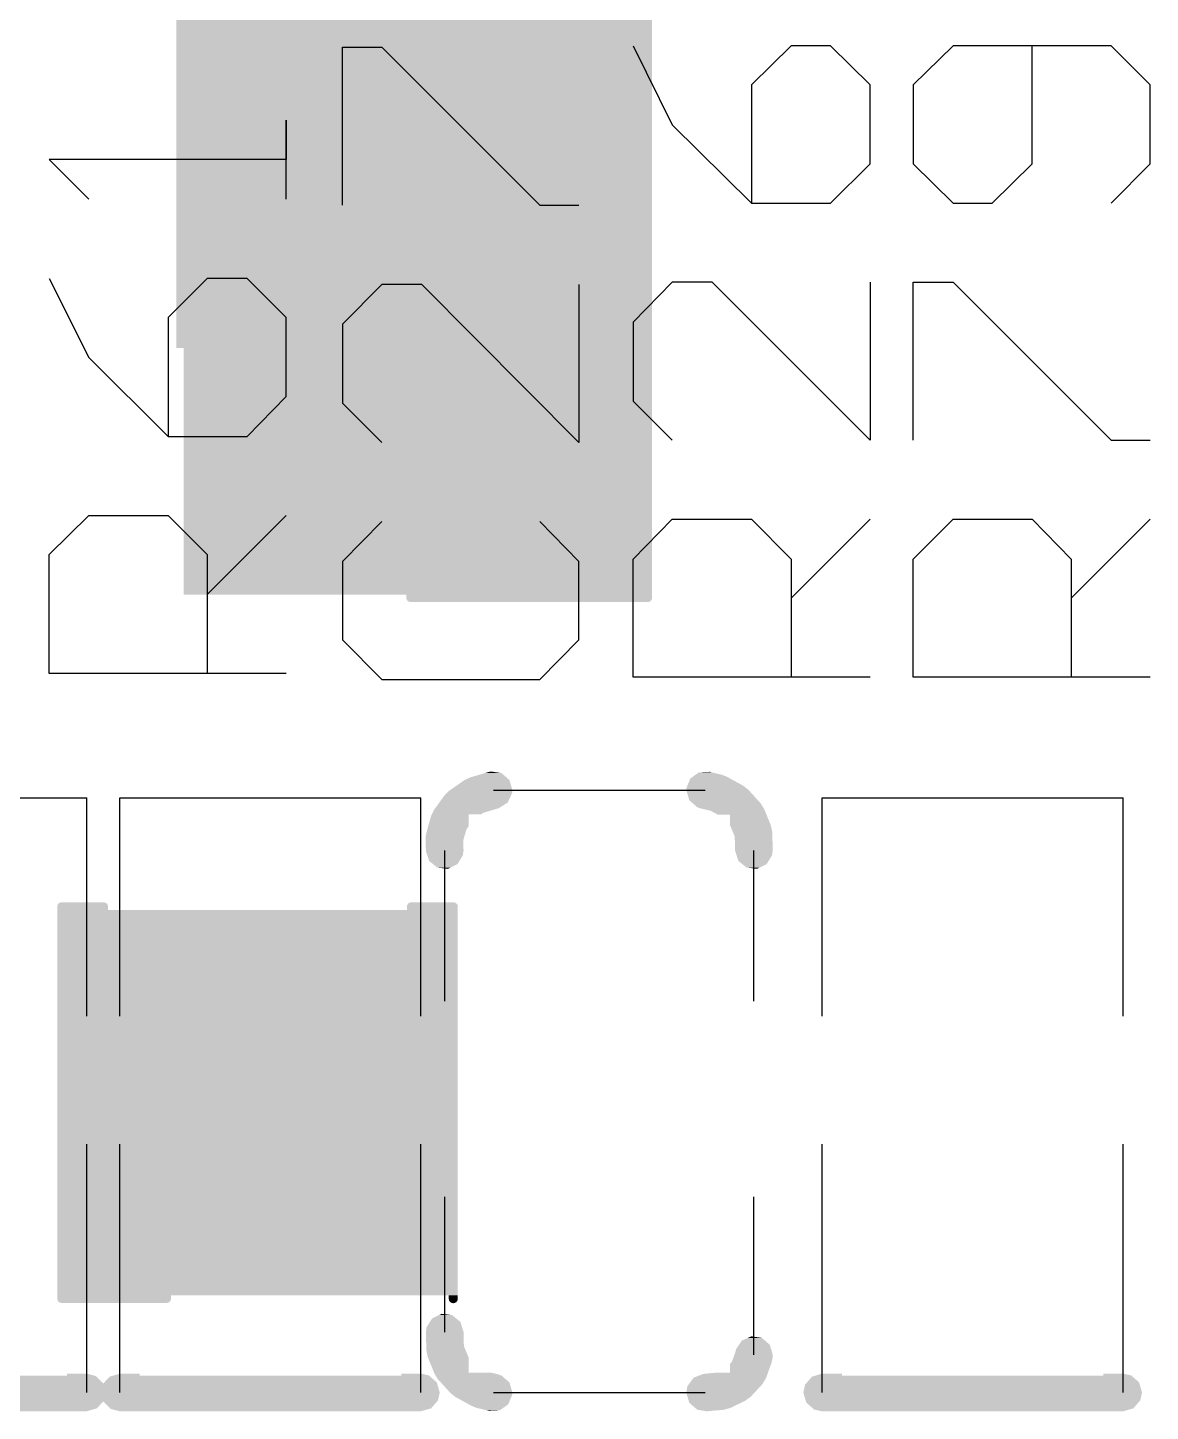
# Model space of a CAD drawing. Extents: x 0 to 3.48, y -0.08 to 2.34.
# Drawn here: x 1.3784 to 1.5275, y 0.239 to 0.4228 of the extents above; entities that cross this region are included whole.
import ezdxf

# ---------------------------------------------------------------- set-up
doc = ezdxf.new("R2010")
doc.units = 0
doc.layers.add('GBS', color=7, linetype='Continuous')
doc.layers.add('GTO', color=7, linetype='Continuous')

msp = doc.modelspace()

# ---------------------------------------------------------------- linework, layer by layer
at = {"layer": 'GBS'}
for points in [[(1.3981, 0.38026), (1.3981, 0.4497), (1.4613, 0.38026), (1.4613, 0.4497)], [(1.3991, 0.38025), (1.39909, 0.38026), (1.4613, 0.38025), (1.4613, 0.38026)], [(1.3991, 0.34751), (1.3991, 0.38025), (1.4613, 0.34751), (1.4613, 0.38025)], [(1.3991, 0.3475), (1.3991, 0.34751), (1.4613, 0.3475), (1.4613, 0.34751)], [(1.42867, 0.34749), (1.42867, 0.3475), (1.4613, 0.34749), (1.4613, 0.3475)], [(1.42867, 0.34706), (1.42867, 0.34749), (1.4613, 0.34706), (1.4613, 0.34749)], [(1.42868, 0.34701), (1.42868, 0.34706), (1.4613, 0.34701), (1.4613, 0.34706)], [(1.42868, 0.34697), (1.42868, 0.34701), (1.46129, 0.34697), (1.4613, 0.34701)], [(1.42868, 0.34696), (1.42868, 0.34697), (1.46129, 0.34696), (1.46129, 0.34697)], [(1.42869, 0.34692), (1.42868, 0.34696), (1.46128, 0.34692), (1.46129, 0.34696)], [(1.42871, 0.34687), (1.42869, 0.34692), (1.46127, 0.34687), (1.46128, 0.34692)], [(1.42873, 0.34683), (1.42871, 0.34687), (1.46125, 0.34683), (1.46127, 0.34687)], [(1.42873, 0.34682), (1.42873, 0.34683), (1.46125, 0.34682), (1.46125, 0.34683)], [(1.42875, 0.34678), (1.42873, 0.34682), (1.46123, 0.34678), (1.46125, 0.34682)], [(1.42878, 0.34674), (1.42875, 0.34678), (1.4612, 0.34674), (1.46123, 0.34678)], [(1.42881, 0.3467), (1.42878, 0.34674), (1.46117, 0.3467), (1.4612, 0.34674)], [(1.42884, 0.34667), (1.42881, 0.3467), (1.46114, 0.34667), (1.46117, 0.3467)], [(1.42884, 0.34666), (1.42884, 0.34667), (1.46114, 0.34666), (1.46114, 0.34667)], [(1.42887, 0.34663), (1.42884, 0.34666), (1.4611, 0.34663), (1.46114, 0.34666)], [(1.42891, 0.3466), (1.42888, 0.34663), (1.46106, 0.3466), (1.4611, 0.34663)], [(1.42895, 0.34658), (1.42892, 0.3466), (1.46102, 0.34658), (1.46106, 0.3466)], [(1.429, 0.34655), (1.42896, 0.34658), (1.46098, 0.34655), (1.46102, 0.34658)], [(1.42904, 0.34653), (1.429, 0.34655), (1.46093, 0.34653), (1.46098, 0.34655)], [(1.42909, 0.34652), (1.42905, 0.34653), (1.46089, 0.34652), (1.46093, 0.34653)], [(1.42914, 0.34651), (1.42909, 0.34652), (1.46084, 0.34651), (1.46088, 0.34652)], [(1.42909, 0.34652), (1.42909, 0.34652), (1.46088, 0.34652), (1.46089, 0.34652)], [(1.42919, 0.3465), (1.42914, 0.34651), (1.46079, 0.3465), (1.46084, 0.34651)], [(1.42924, 0.3465), (1.42919, 0.3465), (1.46074, 0.3465), (1.46079, 0.3465)], [(1.3823, 0.30609), (1.38231, 0.30613), (1.38903, 0.30609), (1.38903, 0.30613)], [(1.3823, 0.30604), (1.3823, 0.30609), (1.38904, 0.30604), (1.38903, 0.30609)], [(1.3823, 0.30561), (1.3823, 0.30604), (1.38904, 0.30561), (1.38904, 0.30604)], [(1.3823, 0.3056), (1.3823, 0.30561), (1.38904, 0.3056), (1.38904, 0.30561)], [(1.3823, 0.2544), (1.3823, 0.3056), (1.4355, 0.2544), (1.4355, 0.3056)], [(1.38231, 0.30614), (1.38232, 0.30618), (1.38903, 0.30614), (1.38902, 0.30618)], [(1.38231, 0.30613), (1.38231, 0.30614), (1.38903, 0.30613), (1.38903, 0.30614)], [(1.38232, 0.30618), (1.38234, 0.30623), (1.38902, 0.30618), (1.389, 0.30623)], [(1.38234, 0.30623), (1.38235, 0.30627), (1.389, 0.30623), (1.38898, 0.30627)], [(1.38235, 0.30627), (1.38236, 0.30628), (1.38898, 0.30627), (1.38898, 0.30628)], [(1.38236, 0.30628), (1.38238, 0.30632), (1.38898, 0.30628), (1.38896, 0.30632)], [(1.38238, 0.30632), (1.3824, 0.30636), (1.38896, 0.30632), (1.38893, 0.30636)], [(1.3824, 0.30636), (1.38243, 0.3064), (1.38893, 0.30636), (1.3889, 0.3064)], [(1.38243, 0.3064), (1.38247, 0.30643), (1.3889, 0.3064), (1.38887, 0.30643)], [(1.38247, 0.30644), (1.3825, 0.30647), (1.38887, 0.30644), (1.38883, 0.30647)], [(1.38247, 0.30643), (1.38247, 0.30644), (1.38887, 0.30643), (1.38887, 0.30644)], [(1.3825, 0.30647), (1.38254, 0.3065), (1.38883, 0.30647), (1.3888, 0.3065)], [(1.38254, 0.3065), (1.38258, 0.30652), (1.38879, 0.3065), (1.38875, 0.30652)], [(1.38254, 0.3065), (1.38254, 0.3065), (1.3888, 0.3065), (1.38879, 0.3065)], [(1.38258, 0.30653), (1.38263, 0.30655), (1.38875, 0.30653), (1.38871, 0.30655)], [(1.38258, 0.30652), (1.38258, 0.30653), (1.38875, 0.30652), (1.38875, 0.30653)], [(1.38263, 0.30655), (1.38267, 0.30657), (1.38871, 0.30655), (1.38867, 0.30657)], [(1.38267, 0.30657), (1.38272, 0.30658), (1.38866, 0.30657), (1.38862, 0.30658)], [(1.38267, 0.30657), (1.38267, 0.30657), (1.38867, 0.30657), (1.38866, 0.30657)], [(1.38272, 0.30658), (1.38277, 0.30659), (1.38861, 0.30658), (1.38857, 0.30659)], [(1.38272, 0.30658), (1.38272, 0.30658), (1.38862, 0.30658), (1.38861, 0.30658)], [(1.38277, 0.30659), (1.38281, 0.3066), (1.38857, 0.30659), (1.38852, 0.3066)], [(1.38282, 0.3066), (1.38287, 0.3066), (1.38852, 0.3066), (1.38847, 0.3066)], [(1.42874, 0.3056), (1.42875, 0.30561), (1.4355, 0.3056), (1.4355, 0.30561)], [(1.42875, 0.30614), (1.42877, 0.30618), (1.43549, 0.30614), (1.43548, 0.30618)], [(1.42875, 0.30613), (1.42875, 0.30614), (1.43549, 0.30613), (1.43549, 0.30614)], [(1.42875, 0.30609), (1.42875, 0.30613), (1.4355, 0.30609), (1.43549, 0.30613)], [(1.42875, 0.30608), (1.42875, 0.30609), (1.4355, 0.30608), (1.4355, 0.30609)], [(1.42875, 0.30604), (1.42875, 0.30608), (1.4355, 0.30604), (1.4355, 0.30608)], [(1.42875, 0.30561), (1.42875, 0.30604), (1.4355, 0.30561), (1.4355, 0.30604)], [(1.42877, 0.30618), (1.42878, 0.30623), (1.43548, 0.30618), (1.43547, 0.30623)], [(1.42878, 0.30623), (1.4288, 0.30627), (1.43547, 0.30623), (1.43545, 0.30627)], [(1.4288, 0.30628), (1.42882, 0.30632), (1.43545, 0.30628), (1.43543, 0.30632)], [(1.4288, 0.30627), (1.4288, 0.30628), (1.43545, 0.30627), (1.43545, 0.30628)], [(1.42882, 0.30632), (1.42885, 0.30636), (1.43543, 0.30632), (1.4354, 0.30636)], [(1.42885, 0.30636), (1.42888, 0.3064), (1.4354, 0.30636), (1.43537, 0.3064)], [(1.42888, 0.3064), (1.42891, 0.30643), (1.43537, 0.3064), (1.43534, 0.30643)], [(1.42891, 0.30644), (1.42895, 0.30647), (1.43534, 0.30644), (1.4353, 0.30647)], [(1.42891, 0.30643), (1.42891, 0.30644), (1.43534, 0.30643), (1.43534, 0.30644)], [(1.42895, 0.30647), (1.42898, 0.3065), (1.4353, 0.30647), (1.43526, 0.3065)], [(1.42899, 0.3065), (1.42903, 0.30652), (1.43526, 0.3065), (1.43522, 0.30652)], [(1.42903, 0.30653), (1.42907, 0.30655), (1.43522, 0.30653), (1.43518, 0.30655)], [(1.42903, 0.30652), (1.42903, 0.30653), (1.43522, 0.30652), (1.43522, 0.30653)], [(1.42907, 0.30655), (1.42911, 0.30657), (1.43518, 0.30655), (1.43513, 0.30657)], [(1.42912, 0.30657), (1.42916, 0.30658), (1.43513, 0.30657), (1.43509, 0.30658)], [(1.42916, 0.30658), (1.42921, 0.30659), (1.43508, 0.30658), (1.43504, 0.30659)], [(1.42916, 0.30658), (1.42916, 0.30658), (1.43509, 0.30658), (1.43508, 0.30658)], [(1.42921, 0.30659), (1.42926, 0.3066), (1.43504, 0.30659), (1.43499, 0.3066)], [(1.42926, 0.3066), (1.42926, 0.3066), (1.43499, 0.3066), (1.43498, 0.3066)], [(1.42926, 0.3066), (1.42931, 0.3066), (1.43498, 0.3066), (1.43494, 0.3066)], [(1.3823, 0.25439), (1.3823, 0.2544), (1.39739, 0.25439), (1.3974, 0.2544)], [(1.3823, 0.2544), (1.3823, 0.2544), (1.3974, 0.2544), (1.43429, 0.2544)], [(1.3823, 0.25396), (1.3823, 0.25439), (1.39739, 0.25396), (1.39739, 0.25439)], [(1.3823, 0.25391), (1.3823, 0.25396), (1.39739, 0.25391), (1.39739, 0.25396)], [(1.38231, 0.25387), (1.3823, 0.25391), (1.39739, 0.25387), (1.39739, 0.25391)], [(1.38231, 0.25386), (1.38231, 0.25387), (1.39739, 0.25386), (1.39739, 0.25387)], [(1.38232, 0.25382), (1.38231, 0.25386), (1.39738, 0.25382), (1.39739, 0.25386)], [(1.38234, 0.25377), (1.38232, 0.25382), (1.39736, 0.25377), (1.39738, 0.25382)], [(1.38235, 0.25373), (1.38234, 0.25377), (1.39734, 0.25373), (1.39736, 0.25377)], [(1.38236, 0.25372), (1.38235, 0.25373), (1.39734, 0.25372), (1.39734, 0.25373)], [(1.38238, 0.25368), (1.38236, 0.25372), (1.39732, 0.25368), (1.39734, 0.25372)], [(1.3824, 0.25364), (1.38238, 0.25368), (1.39729, 0.25364), (1.39732, 0.25368)], [(1.4343, 0.25439), (1.43429, 0.2544), (1.4355, 0.25439), (1.4355, 0.2544)], [(1.4343, 0.25397), (1.4343, 0.25439), (1.4355, 0.25397), (1.4355, 0.25439)], [(1.4343, 0.25396), (1.4343, 0.25397), (1.4355, 0.25396), (1.4355, 0.25397)], [(1.4343, 0.25391), (1.4343, 0.25396), (1.4355, 0.25391), (1.4355, 0.25396)], [(1.43431, 0.25386), (1.4343, 0.25391), (1.43549, 0.25386), (1.4355, 0.25391)], [(1.43432, 0.25381), (1.43431, 0.25386), (1.43548, 0.25381), (1.43549, 0.25386)], [(1.43433, 0.25376), (1.43432, 0.25381), (1.43547, 0.25376), (1.43548, 0.25381)], [(1.43435, 0.25371), (1.43433, 0.25376), (1.43545, 0.25371), (1.43547, 0.25376)], [(1.43438, 0.25366), (1.43435, 0.25371), (1.43542, 0.25366), (1.43545, 0.25371)], [(1.43441, 0.25362), (1.43438, 0.25366), (1.43539, 0.25362), (1.43542, 0.25366)], [(1.38243, 0.2536), (1.3824, 0.25364), (1.39726, 0.2536), (1.39729, 0.25364)], [(1.38247, 0.25357), (1.38243, 0.2536), (1.39723, 0.25357), (1.39726, 0.2536)], [(1.38247, 0.25356), (1.38247, 0.25357), (1.39723, 0.25356), (1.39723, 0.25357)], [(1.3825, 0.25353), (1.38247, 0.25356), (1.39719, 0.25353), (1.39723, 0.25356)], [(1.38254, 0.2535), (1.3825, 0.25353), (1.39716, 0.2535), (1.39719, 0.25353)], [(1.38258, 0.25348), (1.38254, 0.2535), (1.39711, 0.25348), (1.39715, 0.2535)], [(1.38254, 0.2535), (1.38254, 0.2535), (1.39715, 0.2535), (1.39716, 0.2535)], [(1.38263, 0.25345), (1.38258, 0.25348), (1.39707, 0.25345), (1.39711, 0.25348)], [(1.38267, 0.25343), (1.38263, 0.25345), (1.39703, 0.25343), (1.39707, 0.25345)], [(1.38272, 0.25342), (1.38267, 0.25343), (1.39698, 0.25342), (1.39702, 0.25343)], [(1.38267, 0.25343), (1.38267, 0.25343), (1.39702, 0.25343), (1.39703, 0.25343)], [(1.38277, 0.25341), (1.38272, 0.25342), (1.39693, 0.25341), (1.39698, 0.25342)], [(1.38282, 0.2534), (1.38277, 0.25341), (1.39688, 0.2534), (1.39693, 0.25341)], [(1.38286, 0.2534), (1.38282, 0.2534), (1.39683, 0.2534), (1.39688, 0.2534)], [(1.43444, 0.25358), (1.43441, 0.25362), (1.43536, 0.25358), (1.43539, 0.25362)], [(1.43444, 0.25357), (1.43444, 0.25358), (1.43536, 0.25357), (1.43536, 0.25358)], [(1.43447, 0.25354), (1.43444, 0.25357), (1.43533, 0.25354), (1.43536, 0.25357)], [(1.43451, 0.2535), (1.43447, 0.25354), (1.43529, 0.2535), (1.43532, 0.25354)], [(1.43447, 0.25354), (1.43447, 0.25354), (1.43532, 0.25354), (1.43533, 0.25354)], [(1.43455, 0.25347), (1.43451, 0.2535), (1.43525, 0.25347), (1.43529, 0.2535)], [(1.4346, 0.25344), (1.43455, 0.25347), (1.4352, 0.25344), (1.43524, 0.25347)], [(1.43455, 0.25347), (1.43455, 0.25347), (1.43524, 0.25347), (1.43525, 0.25347)], [(1.43464, 0.25342), (1.4346, 0.25344), (1.43515, 0.25342), (1.4352, 0.25344)], [(1.43469, 0.2534), (1.43465, 0.25342), (1.43511, 0.2534), (1.43515, 0.25342)], [(1.43474, 0.25338), (1.43469, 0.2534), (1.43506, 0.25338), (1.4351, 0.2534)], [(1.43469, 0.2534), (1.43469, 0.2534), (1.4351, 0.2534), (1.43511, 0.2534)], [(1.43475, 0.25338), (1.43474, 0.25338), (1.43505, 0.25338), (1.43506, 0.25338)], [(1.43479, 0.25337), (1.43475, 0.25338), (1.435, 0.25337), (1.43505, 0.25338)], [(1.43485, 0.25336), (1.4348, 0.25337), (1.43495, 0.25336), (1.435, 0.25337)], [(1.4349, 0.25336), (1.43485, 0.25336), (1.4349, 0.25336), (1.43495, 0.25336)]]:
    msp.add_solid(points, dxfattribs=at)
at = {"layer": 'GTO'}
for points in [[(1.4202, 0.3992), (1.4202, 0.4202), (1.4254, 0.4202), (1.4464, 0.3992), (1.4516, 0.3992)], [(1.4588, 0.4204), (1.464, 0.4099), (1.4745, 0.3995), (1.485, 0.3995), (1.4903, 0.4047), (1.4903, 0.4152), (1.485, 0.4204), (1.4798, 0.4204), (1.4745, 0.4152), (1.4745, 0.3995)], [(1.5223, 0.3995), (1.5275, 0.4047), (1.5275, 0.4152), (1.5223, 0.4204), (1.5013, 0.4204), (1.496, 0.4152), (1.496, 0.4047), (1.5013, 0.3995), (1.5065, 0.3995), (1.5118, 0.4047), (1.5118, 0.4204)], [(1.4127, 0.4), (1.4127, 0.4105), (1.4127, 0.4053), (1.3812, 0.4053), (1.3865, 0.4)], [(1.3812, 0.3895), (1.3865, 0.379), (1.397, 0.3685), (1.4075, 0.3685), (1.4127, 0.3738), (1.4127, 0.3843), (1.4075, 0.3895), (1.4022, 0.3895), (1.397, 0.3843), (1.397, 0.3685)], [(1.4516, 0.3887), (1.4516, 0.3677), (1.4307, 0.3887), (1.4254, 0.3887), (1.4202, 0.3834), (1.4202, 0.3729), (1.4254, 0.3677)], [(1.4903, 0.389), (1.4903, 0.368), (1.4693, 0.389), (1.464, 0.389), (1.4588, 0.3837), (1.4588, 0.3732), (1.464, 0.368)], [(1.496, 0.368), (1.496, 0.389), (1.5013, 0.389), (1.5223, 0.368), (1.5275, 0.368)], [(1.4127, 0.337), (1.3812, 0.337), (1.3812, 0.3528), (1.3865, 0.358), (1.397, 0.358), (1.4022, 0.3528), (1.4022, 0.337)], [(1.4022, 0.3475), (1.4127, 0.358)], [(1.4254, 0.3572), (1.4202, 0.3519), (1.4202, 0.3415), (1.4254, 0.3362), (1.4464, 0.3362), (1.4516, 0.3415), (1.4516, 0.3519), (1.4464, 0.3572)], [(1.4903, 0.3365), (1.4588, 0.3365), (1.4588, 0.3522), (1.464, 0.3575), (1.4745, 0.3575), (1.4798, 0.3522), (1.4798, 0.3365)], [(1.4798, 0.347), (1.4903, 0.3575)], [(1.5275, 0.3365), (1.496, 0.3365), (1.496, 0.3522), (1.5013, 0.3575), (1.5118, 0.3575), (1.517, 0.3522), (1.517, 0.3365)], [(1.517, 0.347), (1.5275, 0.3575)], [(1.3462, 0.3205), (1.3862, 0.3205)], [(1.3862, 0.2915), (1.3862, 0.3205)], [(1.3906, 0.3205), (1.4306, 0.3205)], [(1.3906, 0.2915), (1.3906, 0.3205)], [(1.4306, 0.2915), (1.4306, 0.3205)], [(1.44025, 0.32152), (1.46836, 0.32152)], [(1.4839, 0.3205), (1.5239, 0.3205)], [(1.4839, 0.2915), (1.4839, 0.3205)], [(1.5239, 0.2915), (1.5239, 0.3205)], [(1.43376, 0.2935), (1.43376, 0.31351)], [(1.47484, 0.2935), (1.47484, 0.31351)], [(1.3862, 0.2415), (1.3862, 0.2745)], [(1.3906, 0.2415), (1.3906, 0.2745)], [(1.4306, 0.2415), (1.4306, 0.2745)], [(1.4839, 0.2415), (1.4839, 0.2745)], [(1.5239, 0.2415), (1.5239, 0.2745)], [(1.43376, 0.24949), (1.43376, 0.2675)], [(1.47484, 0.24649), (1.47484, 0.2675)], [(1.44025, 0.24149), (1.46836, 0.24149)]]:
    msp.add_lwpolyline(points, dxfattribs=at)
for points in [[(1.4371, 0.32319), (1.4391, 0.32378), (1.44198, 0.32319), (1.4413, 0.32378)], [(1.4391, 0.32378), (1.43954, 0.32391), (1.4413, 0.32378), (1.44045, 0.32391)], [(1.43954, 0.32391), (1.43992, 0.32399), (1.44045, 0.32391), (1.43992, 0.32399)], [(1.46674, 0.32331), (1.46707, 0.32355), (1.47122, 0.32331), (1.4706, 0.32355)], [(1.46707, 0.32355), (1.46754, 0.32388), (1.4706, 0.32355), (1.46922, 0.32388)], [(1.46754, 0.32388), (1.46894, 0.32395), (1.46922, 0.32388), (1.46894, 0.32395)], [(1.43448, 0.32152), (1.43638, 0.32284), (1.44275, 0.32152), (1.44236, 0.32284)], [(1.43638, 0.32284), (1.43641, 0.32286), (1.44236, 0.32284), (1.44236, 0.32286)], [(1.43641, 0.32286), (1.4371, 0.32319), (1.44236, 0.32286), (1.44198, 0.32319)], [(1.46586, 0.32159), (1.46587, 0.32177), (1.47407, 0.32159), (1.47383, 0.32177)], [(1.46587, 0.32177), (1.466, 0.3221), (1.47383, 0.32177), (1.47342, 0.3221)], [(1.466, 0.3221), (1.4664, 0.32307), (1.47342, 0.3221), (1.47165, 0.32307)], [(1.4664, 0.32307), (1.46674, 0.32331), (1.47165, 0.32307), (1.47122, 0.32331)], [(1.43251, 0.31912), (1.43305, 0.31988), (1.44096, 0.31912), (1.44214, 0.31988)], [(1.43305, 0.31988), (1.43374, 0.32082), (1.44214, 0.31988), (1.44257, 0.32082)], [(1.43374, 0.32082), (1.43406, 0.32115), (1.44257, 0.32082), (1.44272, 0.32115)], [(1.43406, 0.32115), (1.43433, 0.32141), (1.44272, 0.32115), (1.44274, 0.32141)], [(1.43433, 0.32141), (1.43448, 0.32152), (1.44274, 0.32141), (1.44275, 0.32152)], [(1.46586, 0.32152), (1.46586, 0.32159), (1.47414, 0.32152), (1.47407, 0.32159)], [(1.46625, 0.32017), (1.46586, 0.32152), (1.47536, 0.32017), (1.47414, 0.32152)], [(1.4667, 0.31978), (1.46625, 0.32017), (1.47572, 0.31978), (1.47536, 0.32017)], [(1.43156, 0.3167), (1.43194, 0.31805), (1.43693, 0.3167), (1.43693, 0.31805)], [(1.43194, 0.31806), (1.43204, 0.31827), (1.43693, 0.31806), (1.43693, 0.31827)], [(1.43194, 0.31805), (1.43194, 0.31806), (1.43693, 0.31805), (1.43693, 0.31806)], [(1.43204, 0.31828), (1.43215, 0.31851), (1.43857, 0.31828), (1.43891, 0.31851)], [(1.43204, 0.31827), (1.43204, 0.31828), (1.43693, 0.31827), (1.43694, 0.31828)], [(1.43215, 0.31851), (1.43232, 0.31885), (1.43891, 0.31851), (1.44006, 0.31885)], [(1.43232, 0.31885), (1.43251, 0.31912), (1.44006, 0.31885), (1.44096, 0.31912)], [(1.4673, 0.31925), (1.4667, 0.31978), (1.47605, 0.31925), (1.47572, 0.31978)], [(1.46777, 0.31908), (1.4673, 0.31925), (1.47615, 0.31908), (1.47605, 0.31925)], [(1.46794, 0.31905), (1.46777, 0.31908), (1.47618, 0.31905), (1.47615, 0.31908)], [(1.4691, 0.31876), (1.46794, 0.31905), (1.4763, 0.31876), (1.47618, 0.31905)], [(1.47, 0.31828), (1.46911, 0.31876), (1.4765, 0.31828), (1.4763, 0.31876)], [(1.47, 0.31827), (1.47, 0.31828), (1.4765, 0.31827), (1.4765, 0.31828)], [(1.47168, 0.31683), (1.47168, 0.31827), (1.47709, 0.31683), (1.4765, 0.31827)], [(1.4313, 0.31576), (1.43145, 0.31629), (1.43649, 0.31576), (1.43664, 0.31629)], [(1.43145, 0.31629), (1.43156, 0.3167), (1.43664, 0.31629), (1.43693, 0.3167)], [(1.47168, 0.31679), (1.47168, 0.31683), (1.4771, 0.31679), (1.47709, 0.31683)], [(1.47172, 0.31674), (1.47168, 0.31679), (1.47711, 0.31674), (1.4771, 0.31679)], [(1.47204, 0.31595), (1.47172, 0.31674), (1.47727, 0.31595), (1.47711, 0.31674)], [(1.43121, 0.31509), (1.4313, 0.31576), (1.4363, 0.31509), (1.43649, 0.31576)], [(1.43121, 0.31502), (1.43121, 0.31509), (1.43628, 0.31502), (1.4363, 0.31509)], [(1.43122, 0.3148), (1.43121, 0.31502), (1.43622, 0.3148), (1.43628, 0.31502)], [(1.43122, 0.31479), (1.43122, 0.3148), (1.43622, 0.31479), (1.43622, 0.3148)], [(1.43126, 0.31359), (1.43122, 0.31479), (1.43626, 0.31359), (1.43622, 0.31479)], [(1.47207, 0.3159), (1.47204, 0.31595), (1.47728, 0.3159), (1.47727, 0.31595)], [(1.47229, 0.31536), (1.47207, 0.3159), (1.47729, 0.31536), (1.47728, 0.3159)], [(1.47229, 0.31535), (1.47229, 0.31536), (1.47729, 0.31535), (1.47729, 0.31536)], [(1.47234, 0.31358), (1.47229, 0.31535), (1.47734, 0.31358), (1.47729, 0.31535)], [(1.43126, 0.31351), (1.43126, 0.31359), (1.43626, 0.31351), (1.43626, 0.31359)], [(1.43126, 0.31343), (1.43126, 0.31351), (1.43625, 0.31343), (1.43626, 0.31351)], [(1.43145, 0.31286), (1.43126, 0.31343), (1.43617, 0.31286), (1.43625, 0.31343)], [(1.4317, 0.3121), (1.43145, 0.31286), (1.43571, 0.3121), (1.43617, 0.31286)], [(1.47234, 0.31351), (1.47234, 0.31358), (1.47734, 0.31351), (1.47734, 0.31358)], [(1.47235, 0.31344), (1.47234, 0.31351), (1.47733, 0.31344), (1.47734, 0.31351)], [(1.47253, 0.31287), (1.47235, 0.31344), (1.47725, 0.31287), (1.47733, 0.31344)], [(1.47278, 0.31211), (1.47253, 0.31287), (1.47679, 0.31211), (1.47725, 0.31287)], [(1.43224, 0.31167), (1.4317, 0.3121), (1.43544, 0.31167), (1.43571, 0.3121)], [(1.43279, 0.31122), (1.43224, 0.31167), (1.43451, 0.31122), (1.43544, 0.31167)], [(1.43418, 0.31106), (1.43279, 0.31122), (1.43418, 0.31106), (1.43451, 0.31122)], [(1.47332, 0.31167), (1.47278, 0.31211), (1.47652, 0.31167), (1.47679, 0.31211)], [(1.47387, 0.31123), (1.47332, 0.31167), (1.4756, 0.31123), (1.47652, 0.31167)], [(1.47526, 0.31106), (1.47387, 0.31123), (1.47526, 0.31106), (1.4756, 0.31123)], [(1.433, 0.25178), (1.43336, 0.25195), (1.43475, 0.25178), (1.43336, 0.25195)], [(1.43127, 0.24956), (1.43135, 0.25016), (1.43626, 0.24956), (1.43607, 0.25016)], [(1.43135, 0.25016), (1.43181, 0.25089), (1.43607, 0.25016), (1.43583, 0.25089)], [(1.43181, 0.25089), (1.43209, 0.25134), (1.43583, 0.25089), (1.43527, 0.25134)], [(1.43209, 0.25134), (1.433, 0.25178), (1.43527, 0.25134), (1.43475, 0.25178)], [(1.43126, 0.24949), (1.43127, 0.24956), (1.43626, 0.24949), (1.43626, 0.24956)], [(1.43126, 0.24942), (1.43126, 0.24949), (1.43626, 0.24942), (1.43626, 0.24949)], [(1.43131, 0.24765), (1.43126, 0.24942), (1.43631, 0.24765), (1.43626, 0.24942)], [(1.47286, 0.24783), (1.47323, 0.24839), (1.47695, 0.24783), (1.47631, 0.24839)], [(1.47323, 0.24839), (1.47404, 0.24875), (1.47631, 0.24839), (1.47589, 0.24875)], [(1.47404, 0.24875), (1.47451, 0.24896), (1.47589, 0.24875), (1.47451, 0.24896)], [(1.43133, 0.24711), (1.43131, 0.24765), (1.43654, 0.24711), (1.43631, 0.24765)], [(1.43133, 0.24705), (1.43133, 0.24711), (1.43656, 0.24705), (1.43654, 0.24711)], [(1.4315, 0.24626), (1.43133, 0.24705), (1.43688, 0.24626), (1.43656, 0.24705)], [(1.47213, 0.24618), (1.47224, 0.24649), (1.47733, 0.24618), (1.47734, 0.24649)], [(1.47224, 0.24649), (1.47237, 0.24682), (1.47734, 0.24649), (1.47725, 0.24682)], [(1.47237, 0.24682), (1.47246, 0.24723), (1.47725, 0.24682), (1.47713, 0.24723)], [(1.47246, 0.24723), (1.47286, 0.24783), (1.47713, 0.24723), (1.47695, 0.24783)], [(1.43151, 0.24621), (1.4315, 0.24626), (1.43693, 0.24621), (1.43688, 0.24626)], [(1.43152, 0.24617), (1.43151, 0.24621), (1.43693, 0.24617), (1.43693, 0.24621)], [(1.43235, 0.24413), (1.43152, 0.24617), (1.43693, 0.24413), (1.43693, 0.24617)], [(1.47168, 0.24533), (1.47171, 0.24536), (1.47715, 0.24533), (1.47716, 0.24536)], [(1.47168, 0.24413), (1.47168, 0.24533), (1.4767, 0.24413), (1.47714, 0.24533)], [(1.47168, 0.24533), (1.47168, 0.24533), (1.47714, 0.24533), (1.47715, 0.24533)], [(1.47171, 0.24536), (1.47191, 0.24558), (1.47716, 0.24536), (1.47721, 0.24558)], [(1.47191, 0.24558), (1.47204, 0.24592), (1.47721, 0.24558), (1.47729, 0.24592)], [(1.47204, 0.24592), (1.47213, 0.24618), (1.47729, 0.24592), (1.47733, 0.24618)], [(1.34394, 0.24255), (1.34406, 0.2427), (1.43279, 0.24255), (1.43275, 0.2427)], [(1.34406, 0.2427), (1.34486, 0.24361), (1.3884, 0.2427), (1.38749, 0.24361)], [(1.34486, 0.24361), (1.34514, 0.24369), (1.38749, 0.24361), (1.38741, 0.24369)], [(1.34514, 0.24369), (1.34526, 0.24372), (1.38741, 0.24369), (1.38727, 0.24372)], [(1.34526, 0.24372), (1.34526, 0.24373), (1.38357, 0.24372), (1.34883, 0.24373)], [(1.38357, 0.24372), (1.38358, 0.24373), (1.38727, 0.24372), (1.38724, 0.24373)], [(1.38358, 0.24373), (1.38358, 0.244), (1.38724, 0.24373), (1.3862, 0.244)], [(1.38841, 0.2427), (1.38854, 0.24284), (1.43275, 0.2427), (1.43271, 0.24284)], [(1.38854, 0.24284), (1.38926, 0.24361), (1.43271, 0.24284), (1.43184, 0.24361)], [(1.38926, 0.24361), (1.38966, 0.24372), (1.43184, 0.24361), (1.4317, 0.24372)], [(1.38966, 0.24372), (1.38966, 0.24373), (1.42797, 0.24372), (1.39323, 0.24373)], [(1.38969, 0.24373), (1.3906, 0.244), (1.39323, 0.24373), (1.39323, 0.244)], [(1.3906, 0.244), (1.3906, 0.244), (1.39323, 0.244), (1.3906, 0.244)], [(1.42797, 0.24372), (1.42798, 0.24373), (1.4317, 0.24372), (1.43169, 0.24373)], [(1.42798, 0.24377), (1.42798, 0.244), (1.43166, 0.24377), (1.4306, 0.244)], [(1.42798, 0.24373), (1.42798, 0.24377), (1.43169, 0.24373), (1.43166, 0.24377)], [(1.43243, 0.24395), (1.43236, 0.24413), (1.44067, 0.24395), (1.43996, 0.24413)], [(1.43245, 0.24392), (1.43243, 0.24395), (1.44083, 0.24392), (1.44067, 0.24395)], [(1.43255, 0.24375), (1.43245, 0.24392), (1.4413, 0.24375), (1.44083, 0.24392)], [(1.43289, 0.24322), (1.43255, 0.24375), (1.44191, 0.24322), (1.4413, 0.24375)], [(1.43325, 0.24283), (1.43289, 0.24322), (1.44236, 0.24283), (1.44191, 0.24322)], [(1.43447, 0.24149), (1.43325, 0.24283), (1.44275, 0.24149), (1.44236, 0.24283)], [(1.46616, 0.24255), (1.46677, 0.24338), (1.47592, 0.24255), (1.47643, 0.24338)], [(1.46677, 0.24338), (1.46682, 0.24346), (1.47643, 0.24338), (1.47646, 0.24346)], [(1.46682, 0.24346), (1.46813, 0.24397), (1.47646, 0.24346), (1.47665, 0.24397)], [(1.46813, 0.24397), (1.46974, 0.24412), (1.47665, 0.24397), (1.4767, 0.24412)], [(1.46974, 0.24412), (1.46974, 0.24413), (1.4767, 0.24412), (1.4767, 0.24413)], [(1.48164, 0.24255), (1.48189, 0.24284), (1.52609, 0.24255), (1.52601, 0.24284)], [(1.48189, 0.24284), (1.48256, 0.24361), (1.52601, 0.24284), (1.52514, 0.24361)], [(1.48256, 0.24361), (1.48296, 0.24372), (1.52514, 0.24361), (1.525, 0.24372)], [(1.48296, 0.24372), (1.48296, 0.24373), (1.52127, 0.24372), (1.48653, 0.24373)], [(1.48299, 0.24373), (1.4839, 0.244), (1.48653, 0.24373), (1.48653, 0.244)], [(1.4839, 0.244), (1.4839, 0.244), (1.48653, 0.244), (1.4839, 0.244)], [(1.52127, 0.24372), (1.52128, 0.24373), (1.525, 0.24372), (1.525, 0.24373)], [(1.52128, 0.24377), (1.52128, 0.244), (1.52496, 0.24377), (1.5239, 0.244)], [(1.52128, 0.24373), (1.52128, 0.24377), (1.525, 0.24373), (1.52496, 0.24377)], [(1.3437, 0.2415), (1.34394, 0.24255), (1.4331, 0.2415), (1.43279, 0.24255)], [(1.34401, 0.24045), (1.3437, 0.2415), (1.43287, 0.24045), (1.4331, 0.2415)], [(1.43454, 0.24141), (1.43447, 0.24149), (1.44274, 0.24141), (1.44275, 0.24149)], [(1.43477, 0.24123), (1.43454, 0.24141), (1.44273, 0.24123), (1.44274, 0.24141)], [(1.43519, 0.2409), (1.43477, 0.24123), (1.4426, 0.2409), (1.44273, 0.24123)], [(1.43695, 0.23993), (1.43519, 0.2409), (1.4422, 0.23993), (1.4426, 0.2409)], [(1.46586, 0.24149), (1.466, 0.24233), (1.47493, 0.24149), (1.47571, 0.24233)], [(1.46601, 0.24096), (1.46586, 0.24149), (1.47444, 0.24096), (1.47493, 0.24149)], [(1.466, 0.24233), (1.46616, 0.24255), (1.47571, 0.24233), (1.47592, 0.24255)], [(1.46617, 0.24041), (1.46601, 0.24096), (1.4737, 0.24041), (1.47444, 0.24096)], [(1.4814, 0.2415), (1.48164, 0.24255), (1.5264, 0.2415), (1.52609, 0.24255)], [(1.48171, 0.24045), (1.4814, 0.2415), (1.52617, 0.24045), (1.5264, 0.2415)], [(1.34405, 0.2403), (1.34401, 0.24045), (1.43274, 0.2403), (1.43287, 0.24045)], [(1.34409, 0.24016), (1.34405, 0.2403), (1.38826, 0.24016), (1.3884, 0.2403)], [(1.34497, 0.23939), (1.34409, 0.24016), (1.38755, 0.23939), (1.38826, 0.24016)], [(1.34515, 0.23923), (1.34497, 0.23939), (1.387, 0.23923), (1.38755, 0.23939)], [(1.3462, 0.239), (1.34515, 0.23923), (1.3862, 0.239), (1.387, 0.23923)], [(1.38932, 0.23939), (1.38841, 0.2403), (1.43195, 0.23939), (1.43274, 0.2403)], [(1.3894, 0.23931), (1.38932, 0.23939), (1.43166, 0.23931), (1.43195, 0.23939)], [(1.3906, 0.239), (1.3894, 0.23931), (1.4306, 0.239), (1.43166, 0.23931)], [(1.43739, 0.23969), (1.43695, 0.23993), (1.44187, 0.23969), (1.4422, 0.23993)], [(1.43801, 0.23945), (1.43739, 0.23969), (1.44153, 0.23945), (1.44187, 0.23969)], [(1.43939, 0.23912), (1.43801, 0.23945), (1.44106, 0.23912), (1.44153, 0.23945)], [(1.43966, 0.23905), (1.43939, 0.23912), (1.43966, 0.23905), (1.44106, 0.23912)], [(1.46625, 0.24014), (1.46617, 0.24041), (1.47314, 0.24014), (1.4737, 0.24041)], [(1.46705, 0.23944), (1.46625, 0.24014), (1.47169, 0.23944), (1.47314, 0.24014)], [(1.4673, 0.23922), (1.46705, 0.23944), (1.47089, 0.23922), (1.47169, 0.23944)], [(1.46738, 0.2392), (1.4673, 0.23922), (1.47084, 0.2392), (1.47089, 0.23922)], [(1.46859, 0.239), (1.46738, 0.2392), (1.46859, 0.239), (1.47084, 0.2392)], [(1.48179, 0.24016), (1.48171, 0.24045), (1.52591, 0.24016), (1.52617, 0.24045)], [(1.48267, 0.23939), (1.48179, 0.24016), (1.52525, 0.23939), (1.52591, 0.24016)], [(1.48285, 0.23923), (1.48267, 0.23939), (1.5247, 0.23923), (1.52525, 0.23939)], [(1.4839, 0.239), (1.48285, 0.23923), (1.5239, 0.239), (1.5247, 0.23923)]]:
    msp.add_solid(points, dxfattribs=at)

doc.saveas('drawing.dxf')
